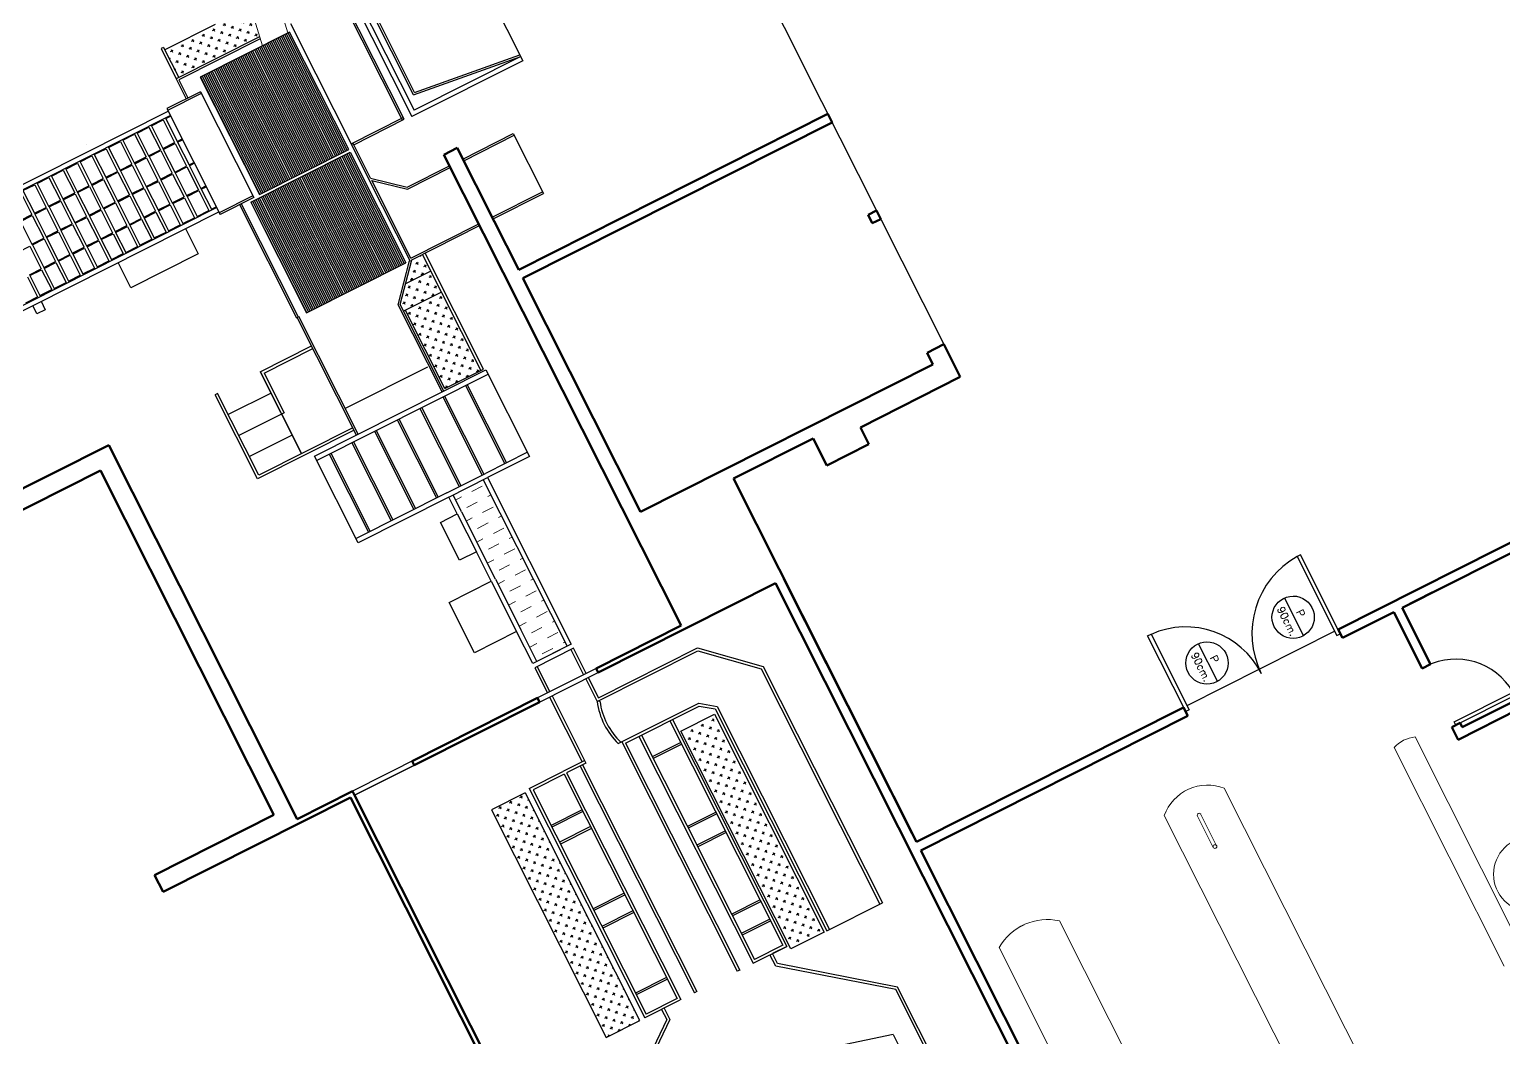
# Model space of a CAD drawing. Header units: inches. Extents: x 725.5 to 800.4, y -655.3 to -591.9.
# Drawn here: x 759.705 to 762.793, y -631.39 to -629.278 of the extents above; entities that cross this region are included whole.
import ezdxf

# ---------------------------------------------------------------- set-up
doc = ezdxf.new("R2010")
doc.units = ezdxf.units.IN
doc.header["$MEASUREMENT"] = 0
doc.linetypes.add('CONTINUA', pattern=[0])
for name, color, linetype in [('023_MUROS_2', 7, 'Continuous'), ('A_TEXTOLOCAL', 3, 'Continuous'), ('cimentacion', 2, 'Continuous')]:
    doc.layers.add(name, color=color, linetype=linetype)
doc.layers.add('ACHUTECH', color=24, linetype='Continuous', lineweight=18)
doc.layers.add('muros', color=5, linetype='Continuous', lineweight=70)
doc.styles.add('ROMANS', font='romans')
doc.styles.get("Standard").update_dxf_attribs({"font": 'isocp2.shx'})
pattern_1 = [(296.73916, (399.903667, -369.707009), (0.01654568078, -0.00545941823), [0.00616, -0.01848]), (26.73916, (399.902302, -369.711145), (0.00545941823, 0.01654568078), [0.00616, -0.01848])]

msp = doc.modelspace()

# ---------------------------------------------------------------- hatches: boundary and pattern name
h = msp.add_hatch()
h.set_pattern_fill('CROSS', scale=0.04928, angle=-63.2608)
h.set_pattern_definition(pattern_1)
h.paths.add_polyline_path([(760.2213, -629.2037), (760.2406, -629.2668), (760.2789, -629.2476), (760.2496, -629.1895)])
h.paths.add_polyline_path([(760.1871, -629.2938), (760.1677, -629.2307), (759.9884, -629.3211), (760.0176, -629.3792)])
h = msp.add_hatch()
h.set_pattern_fill('CROSS', scale=0.04928, angle=-63.2608)
h.set_pattern_definition(pattern_1)
h.paths.add_polyline_path([(760.546, -629.7846), (760.5283, -629.7495), (760.5057, -629.7609), (760.4929, -629.8114)])
h = msp.add_hatch()
h.set_pattern_fill('CROSS', scale=0.04928, angle=-63.2608)
h.set_pattern_definition(pattern_1)
h.paths.add_polyline_path([(760.5682, -629.8286), (760.546, -629.7846), (760.4929, -629.8114), (760.4818, -629.8546), (760.4888, -629.8686)])
h = msp.add_hatch()
h.set_pattern_fill('CROSS', scale=0.04928, angle=-63.2608)
h.set_pattern_definition(pattern_1)
h.paths.add_polyline_path([(760.6507, -629.9923), (760.5682, -629.8286), (760.4925, -629.8668), (760.575, -630.0305)])
h = msp.add_hatch()
h.set_pattern_fill('CROSS', scale=0.04928, angle=-63.2608)
h.set_pattern_definition(pattern_1)
h.paths.add_polyline_path([(761.3702, -631.1692), (761.1402, -630.7127), (761.0698, -630.7482), (761.2998, -631.2047)])
h = msp.add_hatch()
h.set_pattern_fill('CROSS', scale=0.04928, angle=-63.2608)
h.set_pattern_definition(pattern_1)
h.paths.add_polyline_path([(760.9835, -631.3544), (760.7788, -630.9481), (760.7433, -630.8777), (760.6729, -630.9132), (760.9131, -631.3899)])
at = {"layer": 'ACHUTECH', "lineweight": 13, "ltscale": 500}
h = msp.add_hatch(dxfattribs=at)
h.set_pattern_fill('DASH', scale=0.19712, angle=-152.7049)
h.set_pattern_definition([(207.295071, (399.903667, -369.70701), (-0.0105972594, -0.0331957421), [0.02464, -0.02464])])
h.paths.add_polyline_path([(760.8313, -630.5703), (760.6557, -630.2217), (760.5924, -630.2536), (760.6101, -630.2889), (760.65, -630.3681), (760.681, -630.4297), (760.7343, -630.5353), (760.768, -630.6022)])

# ---------------------------------------------------------------- linework, layer by layer
at = {"color": 7}
for p, q in [((760.6111, -629.0904), (760.7388, -629.3439)), ((761.1932, -629.0892), (761.3174, -629.3357)), ((760.4863, -629.4683), (760.359, -629.2156)), ((760.4899, -629.4665), (760.3625, -629.2138)), ((760.3786, -629.2075), (760.5063, -629.461)), ((760.3919, -629.2118), (760.5107, -629.4477)), ((760.5098, -629.4151), (760.4176, -629.232)), ((760.5118, -629.4102), (760.4226, -629.2333)), ((760.094, -629.2679), (759.9884, -629.3211)), ((760.2499, -629.2838), (760.0628, -629.3781)), ((760.2464, -629.2856), (760.3704, -629.5317)), ((760.3739, -629.5299), (760.2499, -629.2838)), ((760.2518, -629.2656), (760.2677, -629.2973)), ((759.9857, -629.3158), (759.9804, -629.3185)), ((759.9857, -629.3158), (760.0176, -629.3792)), ((760.1871, -629.2938), (760.0124, -629.3818)), ((760.1882, -629.2976), (760.0177, -629.3836)), ((760.1865, -629.3157), (760.3105, -629.5618)), ((760.1901, -629.314), (760.314, -629.5601)), ((760.1936, -629.3122), (760.3176, -629.5583)), ((760.1971, -629.3104), (760.3211, -629.5565)), ((760.1971, -629.3104), (760.3211, -629.5565)), ((760.2006, -629.3086), (760.3246, -629.5547)), ((760.2041, -629.3069), (760.3281, -629.553)), ((760.2077, -629.3051), (760.3316, -629.5512)), ((760.2112, -629.3033), (760.3352, -629.5494)), ((760.2147, -629.3015), (760.3387, -629.5476)), ((760.2147, -629.3015), (760.3387, -629.5476)), ((760.2182, -629.2998), (760.3422, -629.5459)), ((760.2217, -629.298), (760.3457, -629.5441)), ((760.2253, -629.2962), (760.3493, -629.5423)), ((760.2288, -629.2944), (760.3528, -629.5405)), ((760.2323, -629.2927), (760.3563, -629.5388)), ((760.2323, -629.2927), (760.3563, -629.5388)), ((760.2358, -629.2909), (760.3598, -629.537)), ((760.2393, -629.2891), (760.3633, -629.5352)), ((760.2429, -629.2873), (760.3669, -629.5335)), ((760.3807, -629.5215), (760.2677, -629.2973)), ((759.9804, -629.3185), (760.0124, -629.3818)), ((760.1232, -629.3477), (760.2471, -629.5938)), ((760.1267, -629.3459), (760.2507, -629.592)), ((760.1302, -629.3441), (760.2542, -629.5902)), ((760.1337, -629.3423), (760.2577, -629.5884)), ((760.1372, -629.3406), (760.2612, -629.5867)), ((760.1408, -629.3388), (760.2648, -629.5849)), ((760.1443, -629.337), (760.2683, -629.5831)), ((760.1443, -629.337), (760.2683, -629.5831)), ((760.1478, -629.3352), (760.2718, -629.5813)), ((760.1513, -629.3335), (760.2753, -629.5796)), ((760.1548, -629.3317), (760.2788, -629.5778)), ((760.1584, -629.3299), (760.2824, -629.576)), ((760.1619, -629.3281), (760.2859, -629.5742)), ((760.1619, -629.3281), (760.2859, -629.5742)), ((760.1654, -629.3264), (760.2894, -629.5725)), ((760.1689, -629.3246), (760.2929, -629.5707)), ((760.1724, -629.3228), (760.2964, -629.5689)), ((760.176, -629.321), (760.3, -629.5672)), ((760.1795, -629.3193), (760.3035, -629.5654)), ((760.1795, -629.3193), (760.3035, -629.5654)), ((760.183, -629.3175), (760.307, -629.5636)), ((760.7388, -629.3439), (760.5063, -629.461)), ((760.5098, -629.4151), (760.7343, -629.3351)), ((760.7343, -629.3351), (760.5107, -629.4477)), ((760.5118, -629.4102), (760.7326, -629.3315)), ((761.3174, -629.3357), (761.3262, -629.3533)), ((760.0628, -629.3781), (760.1868, -629.6242)), ((760.0633, -629.3778), (760.1873, -629.6239)), ((760.0668, -629.376), (760.1908, -629.6221)), ((760.0703, -629.3743), (760.1943, -629.6204)), ((760.0739, -629.3725), (760.1979, -629.6186)), ((760.0774, -629.3707), (760.2014, -629.6168)), ((760.0774, -629.3707), (760.2014, -629.6168)), ((760.0809, -629.3689), (760.2049, -629.615)), ((760.0844, -629.3672), (760.2084, -629.6133)), ((760.0879, -629.3654), (760.2119, -629.6115)), ((760.0915, -629.3636), (760.2155, -629.6097)), ((760.095, -629.3618), (760.219, -629.608)), ((760.095, -629.3618), (760.219, -629.608)), ((760.0985, -629.3601), (760.2225, -629.6062)), ((760.102, -629.3583), (760.226, -629.6044)), ((760.1056, -629.3565), (760.2295, -629.6026)), ((760.1091, -629.3547), (760.2331, -629.6009)), ((760.1126, -629.353), (760.2366, -629.5991)), ((760.1126, -629.353), (760.2366, -629.5991)), ((760.1161, -629.3512), (760.2401, -629.5973)), ((760.1196, -629.3494), (760.2436, -629.5955)), ((761.3262, -629.3533), (761.4797, -629.6579)), ((760.063, -629.4088), (759.9926, -629.4442)), ((760.0124, -629.3818), (760.0334, -629.4237)), ((760.0177, -629.3836), (760.0369, -629.4219)), ((760.063, -629.4088), (760.1746, -629.6303)), ((760.0647, -629.4123), (759.9943, -629.4478)), ((758.6541, -630.1251), (759.9952, -629.4495)), ((758.6674, -630.1295), (759.9996, -629.4583)), ((759.9604, -629.4803), (759.985, -629.4678)), ((759.985, -629.4678), (760.009, -629.5154)), ((759.9903, -629.4652), (760.0005, -629.4601)), ((759.9903, -629.4652), (760.0143, -629.5127)), ((759.9926, -629.4442), (760.1042, -629.6658)), ((760.3789, -629.518), (760.4881, -629.463)), ((760.3842, -629.5198), (760.4899, -629.4665)), ((759.9005, -629.5104), (759.9252, -629.498)), ((759.9252, -629.498), (759.9491, -629.5455)), ((759.9305, -629.4953), (759.9551, -629.4829)), ((759.9305, -629.4953), (759.9544, -629.5429)), ((759.9551, -629.4829), (759.9791, -629.5305)), ((759.9604, -629.4803), (759.9843, -629.5278)), ((760.613, -629.5498), (760.7186, -629.4966)), ((760.6148, -629.5533), (760.7204, -629.5001)), ((760.7186, -629.4966), (760.7817, -629.6219)), ((759.8251, -629.5197), (759.8251, -629.5197)), ((759.8407, -629.5406), (759.8653, -629.5282)), ((759.8653, -629.5282), (759.8893, -629.5757)), ((759.8706, -629.5255), (759.8953, -629.5131)), ((759.8706, -629.5255), (759.8946, -629.573)), ((759.8953, -629.5131), (759.9192, -629.5606)), ((759.9005, -629.5104), (759.9245, -629.558)), ((759.9544, -629.5429), (759.9791, -629.5305)), ((759.9553, -629.5446), (759.98, -629.5322)), ((759.98, -629.5322), (760.0039, -629.5797)), ((759.9843, -629.5278), (760.009, -629.5154)), ((759.9852, -629.5296), (760.0099, -629.5171)), ((759.9852, -629.5296), (760.0092, -629.5771)), ((760.0099, -629.5171), (760.0338, -629.5647)), ((760.0143, -629.5127), (760.0245, -629.5076)), ((760.0152, -629.5145), (760.0254, -629.5093)), ((760.0152, -629.5145), (760.0391, -629.562)), ((760.1868, -629.6242), (760.3739, -629.5299)), ((760.4162, -629.5919), (760.3807, -629.5215)), ((760.3842, -629.5198), (760.3825, -629.5162)), ((760.4197, -629.5902), (760.3842, -629.5198)), ((759.7808, -629.5707), (759.8055, -629.5583)), ((759.8055, -629.5583), (759.8294, -629.6058)), ((759.8108, -629.5557), (759.8354, -629.5432)), ((759.8108, -629.5557), (759.8347, -629.6032)), ((759.8354, -629.5432), (759.8594, -629.5908)), ((759.8407, -629.5406), (759.8646, -629.5881)), ((759.8946, -629.573), (759.9192, -629.5606)), ((759.8955, -629.5748), (759.9201, -629.5624)), ((759.9201, -629.5624), (759.944, -629.6099)), ((759.9245, -629.558), (759.9491, -629.5455)), ((759.9254, -629.5597), (759.95, -629.5473)), ((759.9254, -629.5597), (759.9493, -629.6072)), ((759.95, -629.5473), (759.974, -629.5948)), ((759.9553, -629.5446), (759.9793, -629.5922)), ((760.0391, -629.562), (760.0493, -629.5569)), ((760.04, -629.5638), (760.0502, -629.5586)), ((760.04, -629.5638), (760.0639, -629.6113)), ((760.1684, -629.64), (760.3766, -629.5352)), ((760.3202, -629.5636), (760.4371, -629.7955)), ((760.3237, -629.5618), (760.4406, -629.7937)), ((760.3237, -629.5618), (760.4406, -629.7937)), ((760.3273, -629.56), (760.4441, -629.792)), ((760.3308, -629.5582), (760.4476, -629.7902)), ((760.3343, -629.5565), (760.4512, -629.7884)), ((760.3378, -629.5547), (760.4547, -629.7866)), ((760.3413, -629.5529), (760.4582, -629.7849)), ((760.3413, -629.5529), (760.4582, -629.7849)), ((760.3449, -629.5511), (760.4617, -629.7831)), ((760.3484, -629.5494), (760.4652, -629.7813)), ((760.3519, -629.5476), (760.4688, -629.7796)), ((760.3554, -629.5458), (760.4723, -629.7778)), ((760.359, -629.5441), (760.4758, -629.776)), ((760.359, -629.5441), (760.4758, -629.776)), ((760.3625, -629.5423), (760.4793, -629.7742)), ((760.366, -629.5405), (760.4829, -629.7725)), ((760.3695, -629.5387), (760.4864, -629.7707)), ((760.373, -629.537), (760.4899, -629.7689)), ((760.3766, -629.5352), (760.4934, -629.7671)), ((760.4964, -629.6086), (760.5848, -629.564)), ((759.721, -629.6009), (759.7456, -629.5885)), ((759.7456, -629.5885), (759.7696, -629.636)), ((759.7509, -629.5858), (759.7756, -629.5734)), ((759.7509, -629.5858), (759.7749, -629.6333)), ((759.7756, -629.5734), (759.7995, -629.6209)), ((759.7808, -629.5707), (759.8048, -629.6183)), ((759.8347, -629.6032), (759.8594, -629.5908)), ((759.8356, -629.6049), (759.8602, -629.5925)), ((759.8602, -629.5925), (759.8842, -629.6401)), ((759.8646, -629.5881), (759.8893, -629.5757)), ((759.8655, -629.5899), (759.8902, -629.5774)), ((759.8655, -629.5899), (759.8895, -629.6374)), ((759.8902, -629.5774), (759.9141, -629.625)), ((759.8955, -629.5748), (759.9194, -629.6223)), ((759.9493, -629.6072), (759.974, -629.5948)), ((759.9793, -629.5922), (760.0039, -629.5797)), ((759.9801, -629.5939), (760.0048, -629.5815)), ((759.9801, -629.5939), (760.0041, -629.6415)), ((760.0048, -629.5815), (760.0287, -629.629)), ((760.0092, -629.5771), (760.0338, -629.5647)), ((760.0101, -629.5788), (760.0347, -629.5664)), ((760.0101, -629.5788), (760.034, -629.6264)), ((760.0347, -629.5664), (760.0587, -629.614)), ((760.2604, -629.5937), (760.3772, -629.8257)), ((760.2639, -629.5919), (760.3807, -629.8239)), ((760.2674, -629.5902), (760.3843, -629.8221)), ((760.2709, -629.5884), (760.3878, -629.8204)), ((760.2709, -629.5884), (760.3878, -629.8204)), ((760.2745, -629.5866), (760.3913, -629.8186)), ((760.278, -629.5849), (760.3948, -629.8168)), ((760.2815, -629.5831), (760.3984, -629.815)), ((760.285, -629.5813), (760.4019, -629.8133)), ((760.2885, -629.5795), (760.4054, -629.8115)), ((760.2885, -629.5795), (760.4054, -629.8115)), ((760.2921, -629.5778), (760.4089, -629.8097)), ((760.2956, -629.576), (760.4124, -629.8079)), ((760.2991, -629.5742), (760.416, -629.8062)), ((760.3026, -629.5724), (760.4195, -629.8044)), ((760.3061, -629.5707), (760.423, -629.8026)), ((760.3061, -629.5707), (760.423, -629.8026)), ((760.3097, -629.5689), (760.4265, -629.8008)), ((760.3132, -629.5671), (760.43, -629.7991)), ((760.3167, -629.5653), (760.4336, -629.7973)), ((760.5022, -629.7627), (760.4162, -629.5919)), ((760.4197, -629.5902), (760.4964, -629.6086)), ((760.504, -629.7574), (760.422, -629.5948)), ((760.422, -629.5948), (760.4969, -629.6127)), ((760.4969, -629.6127), (760.5866, -629.5675)), ((759.6858, -629.6186), (759.7097, -629.6662)), ((759.6911, -629.616), (759.7157, -629.6035)), ((759.6911, -629.616), (759.715, -629.6635)), ((759.7157, -629.6035), (759.7396, -629.6511)), ((759.721, -629.6009), (759.7449, -629.6484)), ((759.7749, -629.6333), (759.7995, -629.6209)), ((759.7757, -629.6351), (759.8004, -629.6227)), ((759.8004, -629.6227), (759.8243, -629.6702)), ((759.8048, -629.6183), (759.8294, -629.6058)), ((759.8057, -629.62), (759.8303, -629.6076)), ((759.8057, -629.62), (759.8296, -629.6676)), ((759.8303, -629.6076), (759.8543, -629.6551)), ((759.8356, -629.6049), (759.8595, -629.6525)), ((759.8895, -629.6374), (759.9141, -629.625)), ((759.9194, -629.6223), (759.944, -629.6099)), ((759.9203, -629.6241), (759.9449, -629.6117)), ((759.9203, -629.6241), (759.9442, -629.6716)), ((759.9449, -629.6117), (759.9689, -629.6592)), ((759.9502, -629.609), (759.9749, -629.5966)), ((759.9502, -629.609), (759.9742, -629.6565)), ((759.9749, -629.5966), (759.9988, -629.6441)), ((760.034, -629.6264), (760.0587, -629.614)), ((760.0349, -629.6281), (760.0595, -629.6157)), ((760.0595, -629.6157), (760.0806, -629.6576)), ((760.0639, -629.6113), (760.0741, -629.6062)), ((760.0648, -629.6131), (760.075, -629.6079)), ((760.0648, -629.6131), (760.0859, -629.6549)), ((760.197, -629.6256), (760.3139, -629.8576)), ((760.2005, -629.6239), (760.3174, -629.8558)), ((760.2005, -629.6239), (760.3174, -629.8558)), ((760.204, -629.6221), (760.3209, -629.8541)), ((760.2076, -629.6203), (760.3244, -629.8523)), ((760.2111, -629.6186), (760.3279, -629.8505)), ((760.2146, -629.6168), (760.3315, -629.8487)), ((760.2181, -629.615), (760.335, -629.847)), ((760.2181, -629.615), (760.335, -629.847)), ((760.2216, -629.6132), (760.3385, -629.8452)), ((760.2252, -629.6115), (760.342, -629.8434)), ((760.2287, -629.6097), (760.3455, -629.8416)), ((760.2322, -629.6079), (760.3491, -629.8399)), ((760.2357, -629.6061), (760.3526, -629.8381)), ((760.2357, -629.6061), (760.3526, -629.8381)), ((760.2392, -629.6044), (760.3561, -629.8363)), ((760.2428, -629.6026), (760.3596, -629.8345)), ((760.2463, -629.6008), (760.3631, -629.8328)), ((760.2498, -629.599), (760.3667, -629.831)), ((760.2533, -629.5973), (760.3702, -629.8292)), ((760.2533, -629.5973), (760.3702, -629.8292)), ((760.2568, -629.5955), (760.3737, -629.8274)), ((760.6743, -629.6716), (760.78, -629.6184)), ((760.6761, -629.6751), (760.7817, -629.6219)), ((758.7647, -630.3227), (760.097, -629.6515)), ((759.715, -629.6635), (759.7396, -629.6511)), ((759.7159, -629.6653), (759.7405, -629.6528)), ((759.7405, -629.6528), (759.7645, -629.7004)), ((759.7449, -629.6484), (759.7696, -629.636)), ((759.7458, -629.6502), (759.7705, -629.6378)), ((759.7458, -629.6502), (759.7698, -629.6977)), ((759.7705, -629.6378), (759.7944, -629.6853)), ((759.7757, -629.6351), (759.7997, -629.6826)), ((759.8296, -629.6676), (759.8543, -629.6551)), ((759.8595, -629.6525), (759.8842, -629.6401)), ((759.8604, -629.6542), (759.8851, -629.6418)), ((759.8604, -629.6542), (759.8844, -629.7018)), ((759.8851, -629.6418), (759.909, -629.6893)), ((759.8904, -629.6392), (759.915, -629.6267)), ((759.8904, -629.6392), (759.9143, -629.6867)), ((759.915, -629.6267), (759.939, -629.6743)), ((759.9742, -629.6565), (759.9988, -629.6441)), ((759.975, -629.6583), (759.9997, -629.6459)), ((759.9997, -629.6459), (760.0208, -629.6877)), ((760.0041, -629.6415), (760.0287, -629.629)), ((760.005, -629.6432), (760.0296, -629.6308)), ((760.005, -629.6432), (760.0261, -629.6851)), ((760.0296, -629.6308), (760.0507, -629.6727)), ((760.0349, -629.6281), (760.056, -629.67)), ((760.0859, -629.6549), (760.0961, -629.6498)), ((760.1728, -629.6268), (760.1024, -629.6623)), ((760.1746, -629.6303), (760.1042, -629.6658)), ((760.145, -629.6452), (760.2646, -629.8824)), ((760.1486, -629.6434), (760.2681, -629.8807)), ((760.1684, -629.64), (760.2853, -629.872)), ((760.1688, -629.6398), (760.2857, -629.8718)), ((760.1724, -629.6381), (760.2892, -629.87)), ((760.1759, -629.6363), (760.2927, -629.8682)), ((760.1794, -629.6345), (760.2963, -629.8665)), ((760.1829, -629.6327), (760.2998, -629.8647)), ((760.1829, -629.6327), (760.2998, -629.8647)), ((760.1864, -629.631), (760.3033, -629.8629)), ((760.19, -629.6292), (760.3068, -629.8611)), ((760.1935, -629.6274), (760.3103, -629.8594)), ((758.7604, -630.336), (760.1014, -629.6603)), ((759.6851, -629.6786), (759.7097, -629.6662)), ((759.686, -629.6803), (759.7106, -629.6679)), ((759.686, -629.6803), (759.7099, -629.7279)), ((759.7106, -629.6679), (759.7346, -629.7154)), ((759.7159, -629.6653), (759.7398, -629.7128)), ((759.7698, -629.6977), (759.7944, -629.6853)), ((759.7707, -629.6995), (759.7953, -629.6871)), ((759.7953, -629.6871), (759.8192, -629.7346)), ((759.7997, -629.6826), (759.8243, -629.6702)), ((759.8006, -629.6844), (759.8252, -629.672)), ((759.8006, -629.6844), (759.8245, -629.7319)), ((759.8252, -629.672), (759.8492, -629.7195)), ((759.8305, -629.6693), (759.8551, -629.6569)), ((759.8305, -629.6693), (759.8545, -629.7168)), ((759.8551, -629.6569), (759.8791, -629.7044)), ((759.9143, -629.6867), (759.939, -629.6743)), ((759.9152, -629.6884), (759.9398, -629.676)), ((759.9398, -629.676), (759.9609, -629.7179)), ((759.9442, -629.6716), (759.9689, -629.6592)), ((759.9451, -629.6734), (759.9698, -629.661)), ((759.9451, -629.6734), (759.9662, -629.7152)), ((759.9698, -629.661), (759.9909, -629.7028)), ((759.975, -629.6583), (759.9961, -629.7002)), ((760.0261, -629.6851), (760.0507, -629.6727)), ((760.056, -629.67), (760.0806, -629.6576)), ((760.504, -629.7574), (760.6462, -629.6858)), ((761.4885, -629.6755), (761.6207, -629.9378)), ((759.7099, -629.7279), (759.7346, -629.7154)), ((759.7108, -629.7296), (759.7354, -629.7172)), ((759.7354, -629.7172), (759.7594, -629.7647)), ((759.7398, -629.7128), (759.7645, -629.7004)), ((759.7407, -629.7145), (759.7654, -629.7021)), ((759.7407, -629.7145), (759.7647, -629.7621)), ((759.7654, -629.7021), (759.7893, -629.7497)), ((759.7707, -629.6995), (759.7946, -629.747)), ((759.8545, -629.7168), (759.8791, -629.7044)), ((759.8553, -629.7186), (759.88, -629.7062)), ((759.88, -629.7062), (759.9011, -629.748)), ((759.8844, -629.7018), (759.909, -629.6893)), ((759.8853, -629.7035), (759.9099, -629.6911)), ((759.8853, -629.7035), (759.9064, -629.7454)), ((759.9099, -629.6911), (759.931, -629.733)), ((759.9152, -629.6884), (759.9363, -629.7303)), ((759.9363, -629.7303), (759.9609, -629.7179)), ((759.9662, -629.7152), (759.9909, -629.7028)), ((759.9961, -629.7002), (760.0208, -629.6877)), ((760.0314, -629.6956), (760.058, -629.7484)), ((760.5057, -629.7609), (760.6479, -629.6893)), ((759.6809, -629.7447), (759.7055, -629.7323)), ((759.7055, -629.7323), (759.7295, -629.7798)), ((759.7108, -629.7296), (759.7347, -629.7772)), ((759.7946, -629.747), (759.8192, -629.7346)), ((759.7955, -629.7488), (759.8201, -629.7363)), ((759.7955, -629.7488), (759.8166, -629.7906)), ((759.8201, -629.7363), (759.8412, -629.7782)), ((759.8245, -629.7319), (759.8492, -629.7195)), ((759.8254, -629.7337), (759.8501, -629.7213)), ((759.8254, -629.7337), (759.8465, -629.7755)), ((759.8501, -629.7213), (759.8711, -629.7631)), ((759.8553, -629.7186), (759.8764, -629.7605)), ((759.8764, -629.7605), (759.9011, -629.748)), ((759.9064, -629.7454), (759.931, -629.733)), ((760.058, -629.7484), (759.9172, -629.8194)), ((760.6559, -629.9897), (760.5336, -629.7469)), ((759.7048, -629.7922), (759.7295, -629.7798)), ((759.7347, -629.7772), (759.7594, -629.7647)), ((759.7356, -629.7789), (759.7603, -629.7665)), ((759.7356, -629.7789), (759.7567, -629.8208)), ((759.7603, -629.7665), (759.7814, -629.8084)), ((759.7647, -629.7621), (759.7893, -629.7497)), ((759.7656, -629.7638), (759.7902, -629.7514)), ((759.7656, -629.7638), (759.7866, -629.8057)), ((759.7902, -629.7514), (759.8113, -629.7933)), ((759.8166, -629.7906), (759.8412, -629.7782)), ((759.8465, -629.7755), (759.8711, -629.7631)), ((759.9172, -629.8194), (759.8905, -629.7666)), ((760.2853, -629.872), (760.4934, -629.7671)), ((760.4776, -629.8551), (760.5011, -629.7633)), ((760.4818, -629.8546), (760.5057, -629.7609)), ((760.5011, -629.7633), (760.5022, -629.7627)), ((760.6507, -629.9923), (760.5283, -629.7495)), ((759.7004, -629.7967), (759.7215, -629.8385)), ((759.7057, -629.794), (759.7303, -629.7816)), ((759.7057, -629.794), (759.7268, -629.8358)), ((759.7303, -629.7816), (759.7514, -629.8234)), ((759.7567, -629.8208), (759.7814, -629.8084)), ((759.7866, -629.8057), (759.8113, -629.7933)), ((760.546, -629.7846), (760.4929, -629.8114)), ((759.6969, -629.8509), (759.7215, -629.8385)), ((759.7268, -629.8358), (759.7514, -629.8234)), ((760.5682, -629.8286), (760.4888, -629.8686)), ((759.7203, -629.8743), (759.7115, -629.8567)), ((759.738, -629.8654), (759.7203, -629.8743)), ((759.7291, -629.8478), (759.738, -629.8654)), ((759.7291, -629.8478), (759.738, -629.8654)), ((760.5697, -630.0377), (760.4776, -629.8551)), ((760.5732, -630.036), (760.4818, -629.8546)), ((760.575, -630.0305), (760.4925, -629.8668)), ((760.2646, -629.8824), (760.2695, -629.88)), ((760.3901, -630.1282), (760.2659, -629.8817)), ((760.3936, -630.1264), (760.2695, -629.88)), ((760.1885, -629.9955), (760.296, -629.9414)), ((760.1964, -629.9982), (760.2986, -629.9466)), ((760.2747, -630.1667), (760.1887, -629.996)), ((760.1887, -629.996), (760.2747, -630.1667)), ((760.3021, -630.1725), (760.6612, -629.9916)), ((760.5389, -629.9855), (760.3664, -630.0724)), ((760.575, -630.0305), (760.6559, -629.9897)), ((760.6612, -629.9916), (760.7526, -630.1729)), ((760.1964, -629.9982), (760.2383, -630.0813)), ((760.3065, -630.1813), (760.6656, -630.0004)), ((760.6181, -630.0244), (760.7006, -630.1881)), ((760.6216, -630.0226), (760.7041, -630.1863)), ((760.099, -630.0411), (760.0937, -630.0438)), ((760.1824, -630.2198), (760.0937, -630.0438)), ((760.1851, -630.2119), (760.099, -630.0411)), ((760.2109, -630.04), (760.1212, -630.0851)), ((760.5706, -630.0483), (760.6531, -630.212)), ((760.5741, -630.0465), (760.6566, -630.2103)), ((760.233, -630.084), (760.1434, -630.1292)), ((760.2383, -630.0813), (760.233, -630.084)), ((760.523, -630.0723), (760.6055, -630.236)), ((760.5266, -630.0705), (760.609, -630.2342)), ((760.3849, -630.1178), (760.1824, -630.2198)), ((760.3822, -630.1126), (760.1851, -630.2119)), ((760.2747, -630.1667), (760.2446, -630.107)), ((760.4315, -630.1184), (760.514, -630.2821)), ((760.4755, -630.0962), (760.558, -630.2599)), ((760.479, -630.0944), (760.5615, -630.2582)), ((760.2552, -630.128), (760.1655, -630.1732)), ((760.3804, -630.1441), (760.4629, -630.3078)), ((760.384, -630.1423), (760.4665, -630.306)), ((760.428, -630.1202), (760.5105, -630.2839)), ((760.3934, -630.3539), (760.3021, -630.1725)), ((760.3329, -630.168), (760.4154, -630.3318)), ((760.3364, -630.1663), (760.4189, -630.33)), ((760.7481, -630.1641), (760.6601, -630.2085)), ((760.7526, -630.1729), (760.6645, -630.2173)), ((760.5791, -630.2493), (760.6601, -630.2085)), ((760.5836, -630.2581), (760.6645, -630.2173)), ((760.6557, -630.2217), (760.8313, -630.5703)), ((760.6645, -630.2173), (760.8401, -630.5658)), ((760.5791, -630.2493), (760.389, -630.3451)), ((760.5836, -630.2581), (760.3934, -630.3539)), ((760.6013, -630.2933), (760.5836, -630.2581)), ((760.6101, -630.2889), (760.5924, -630.2536)), ((760.5661, -630.311), (760.6013, -630.2933)), ((760.6013, -630.2933), (760.6412, -630.3725)), ((760.6101, -630.2889), (760.65, -630.3681)), ((760.606, -630.3902), (760.5661, -630.311)), ((760.6412, -630.3725), (760.606, -630.3902)), ((760.6722, -630.4341), (760.6412, -630.3725)), ((760.681, -630.4297), (760.65, -630.3681)), ((760.5842, -630.4785), (760.6722, -630.4341)), ((760.6722, -630.4341), (760.7255, -630.5397)), ((760.681, -630.4297), (760.7343, -630.5353)), ((760.6374, -630.5841), (760.5842, -630.4785)), ((762.3745, -630.5481), (762.3347, -630.4692)), ((760.7255, -630.5397), (760.6374, -630.5841)), ((760.7592, -630.6066), (760.7255, -630.5397)), ((760.768, -630.6022), (760.7343, -630.5353)), ((762.4401, -630.5389), (762.1302, -630.695)), ((760.8401, -630.5658), (760.7592, -630.6066)), ((760.8446, -630.5746), (760.7636, -630.6154)), ((760.8401, -630.5658), (760.7958, -630.5882)), ((760.8393, -630.5773), (760.8659, -630.6301)), ((760.8712, -630.6275), (760.8446, -630.5746)), ((760.8943, -630.6865), (761.1055, -630.58)), ((760.8969, -630.6785), (761.1049, -630.5737)), ((761.1049, -630.5737), (761.2424, -630.6127)), ((761.1055, -630.58), (761.2383, -630.6176)), ((762.1939, -630.644), (762.1541, -630.5651)), ((760.7955, -630.6656), (760.7689, -630.6128)), ((761.2424, -630.6127), (761.4919, -631.1079)), ((760.7636, -630.6154), (760.7902, -630.6683)), ((760.8923, -630.6168), (760.7691, -630.6789)), ((760.7735, -630.6877), (760.8967, -630.6256)), ((760.8703, -630.6389), (760.8943, -630.6865)), ((760.8756, -630.6363), (760.8969, -630.6785)), ((761.2383, -630.6176), (761.4866, -631.1106)), ((760.7999, -630.6744), (760.8709, -630.8152)), ((760.7946, -630.6771), (760.8629, -630.8126)), ((760.9509, -630.7683), (761.1072, -630.6895)), ((760.9536, -630.7735), (761.1081, -630.6957)), ((761.1072, -630.6895), (761.1455, -630.6964)), ((761.1081, -630.6957), (761.1416, -630.7017)), ((761.1416, -630.7017), (761.3757, -631.1664)), ((761.1455, -630.6964), (761.381, -631.1638)), ((761.0469, -630.7265), (761.2837, -631.1966)), ((761.0522, -630.7239), (761.2917, -631.1992)), ((761.0698, -630.7482), (761.1402, -630.7127)), ((761.1402, -630.7127), (761.3702, -631.1692)), ((760.9386, -630.7745), (760.9509, -630.7683)), ((760.9818, -630.7594), (761.2212, -631.2347)), ((760.9871, -630.7567), (761.2239, -631.2267)), ((761.2998, -631.2047), (761.0698, -630.7482)), ((760.9457, -630.7709), (761.1878, -631.2515)), ((760.9536, -630.7735), (761.1931, -631.2489)), ((761.0698, -630.7719), (761.0099, -630.8021)), ((761.0715, -630.7754), (761.0117, -630.8056)), ((760.5226, -630.8031), (760.3818, -630.874)), ((760.3862, -630.8828), (760.5271, -630.8119)), ((760.3862, -630.8828), (760.5271, -630.8119)), ((760.5271, -630.8119), (760.3862, -630.8828)), ((760.3862, -630.8828), (760.5271, -630.8119)), ((760.8682, -630.81), (760.8224, -630.833)), ((760.8709, -630.8152), (760.8304, -630.8356)), ((760.8585, -630.8214), (761.098, -631.2968)), ((760.8638, -630.8188), (761.1033, -631.2941)), ((760.752, -630.8685), (760.8224, -630.833)), ((760.8251, -630.8383), (760.76, -630.8711)), ((760.8251, -630.8383), (761.0619, -631.3083)), ((760.8304, -630.8356), (761.0698, -631.3109)), ((760.7433, -630.8777), (760.6729, -630.9132)), ((760.7433, -630.8777), (760.7788, -630.9481)), ((760.752, -630.8685), (760.9941, -631.3491)), ((760.76, -630.8711), (760.9968, -631.3411)), ((760.6729, -630.9132), (760.9131, -631.3899)), ((760.8627, -630.913), (760.7976, -630.9458)), ((760.8645, -630.9165), (760.7994, -630.9493)), ((761.1434, -630.9181), (761.0835, -630.9482)), ((761.1452, -630.9216), (761.0853, -630.9518)), ((760.9835, -631.3544), (760.7788, -630.9481)), ((760.8806, -630.9484), (760.8154, -630.9812)), ((760.8824, -630.952), (760.8172, -630.9848)), ((761.1632, -630.9573), (761.1033, -630.9875)), ((761.1649, -630.9608), (761.1051, -630.991)), ((760.9509, -631.088), (760.8858, -631.1209)), ((760.9527, -631.0916), (760.8876, -631.1244)), ((761.236, -631.102), (761.1762, -631.1321)), ((761.2378, -631.1055), (761.178, -631.1356)), ((761.3757, -631.1664), (761.4919, -631.1079)), ((760.9694, -631.1247), (760.9042, -631.1575)), ((760.9711, -631.1282), (760.906, -631.161)), ((761.2562, -631.142), (761.1963, -631.1721)), ((761.258, -631.1455), (761.1981, -631.1756)), ((761.3702, -631.1692), (761.2998, -631.2047)), ((761.2212, -631.2347), (761.2917, -631.1992)), ((761.2837, -631.1966), (761.2239, -631.2267)), ((761.2917, -631.1992), (761.2617, -631.2143)), ((761.2684, -631.2406), (761.2564, -631.2169)), ((761.2724, -631.2354), (761.2617, -631.2143)), ((761.1931, -631.2489), (761.1878, -631.2515)), ((761.5199, -631.2898), (761.2684, -631.2406)), ((761.5239, -631.2846), (761.2724, -631.2354)), ((761.0397, -631.2643), (760.9746, -631.2971)), ((761.0415, -631.2678), (760.9763, -631.3006)), ((761.0619, -631.3083), (761.0415, -631.2678)), ((761.609, -631.4668), (761.5199, -631.2898)), ((761.617, -631.4694), (761.5239, -631.2846)), ((761.0646, -631.3136), (760.9941, -631.3491)), ((761.0619, -631.3083), (760.9968, -631.3411)), ((761.0698, -631.3109), (761.0646, -631.3136)), ((761.1033, -631.2941), (761.098, -631.2968)), ((760.9131, -631.3899), (760.9835, -631.3544)), ((761.04, -631.3525), (760.9298, -631.5838)), ((761.0466, -631.3524), (760.9364, -631.5838)), ((761.0294, -631.3313), (761.04, -631.3525)), ((761.0346, -631.3287), (761.0466, -631.3524)), ((761.5143, -631.3838), (761.2315, -631.4434)), ((761.5143, -631.3838), (761.5668, -631.4881))]:
    msp.add_line(p, q, dxfattribs=at)
for centre, radius, start, end in [((762.4515, -630.5442), 0.1853, 119.178, 206.7392), ((762.1276, -630.7074), 0.1774, 26.7392, 114.1918), ((762.6937, -630.7356), 0.138, 30.015, 116.7392), ((760.898, -630.6922), 0.00687, 72.1699, 123.1293), ((761.0436, -630.6664), 0.1507, 187.6496, 225.8287), ((761.0436, -630.6664), 0.1448, 187.6496, 226.6407)]:
    msp.add_arc(centre, radius, start, end, dxfattribs=at)
for centre in [(762.3527, -630.5097), (762.1721, -630.6056)]:
    msp.add_ellipse(centre, major_axis=(0.0421, -0.0139), ratio=1, start_param=5.502992481792901, end_param=11.78617778897248, dxfattribs=at)
at = {"layer": '023_MUROS_2', "color": 7, "lineweight": 50}
for p, q in [((760.7299, -629.7818), (761.3777, -629.4554)), ((761.3777, -629.4554), (761.3866, -629.473)), ((760.7387, -629.7994), (761.3866, -629.473)), ((760.5731, -629.5407), (760.6013, -629.5265)), ((760.6013, -629.5265), (760.6793, -629.6814)), ((761.0701, -630.5272), (760.5731, -629.5407)), ((760.6784, -629.6797), (760.7299, -629.7818)), ((761.4621, -629.6667), (761.4797, -629.6579)), ((761.4709, -629.6843), (761.4621, -629.6667)), ((761.4885, -629.6755), (761.4709, -629.6843)), ((761.4797, -629.6579), (761.4885, -629.6755)), ((760.7387, -629.7994), (760.9853, -630.2888)), ((761.5855, -629.9555), (761.6207, -629.9378)), ((761.5979, -629.9801), (761.5855, -629.9555)), ((761.6207, -629.9378), (761.6553, -630.0064)), ((760.9853, -630.2888), (761.5979, -629.9801)), ((761.6553, -630.0064), (761.4458, -630.112)), ((761.4458, -630.112), (761.4635, -630.1472)), ((759.8709, -630.1492), (757.9081, -631.1381)), ((760.2656, -630.9326), (759.8709, -630.1492)), ((761.3471, -630.1352), (761.1799, -630.2194)), ((761.3755, -630.1915), (761.3471, -630.1352)), ((761.4635, -630.1472), (761.3755, -630.1915)), ((758.6493, -630.8088), (759.8535, -630.2021)), ((759.8535, -630.2021), (760.2171, -630.9239)), ((761.1799, -630.2194), (761.5634, -630.9806)), ((762.4471, -630.5354), (762.9242, -630.295)), ((762.9154, -630.3215), (762.581, -630.49)), ((761.2682, -630.4385), (760.8967, -630.6256)), ((763.0659, -634.0068), (761.2682, -630.4385)), ((761.5545, -630.963), (761.2858, -630.4296)), ((762.581, -630.49), (762.6404, -630.608)), ((762.5634, -630.4989), (762.456, -630.553)), ((762.6228, -630.6168), (762.5634, -630.4989)), ((760.8923, -630.6168), (761.0701, -630.5272)), ((762.456, -630.553), (762.4471, -630.5354)), ((762.6404, -630.608), (762.6228, -630.6168)), ((760.8967, -630.6256), (760.8923, -630.6168)), ((760.5068, -630.811), (760.7691, -630.6789)), ((760.7735, -630.6877), (760.5112, -630.8199)), ((760.7735, -630.6877), (760.7691, -630.6789)), ((761.5634, -630.9806), (762.1232, -630.6986)), ((762.1232, -630.6986), (762.1321, -630.7162)), ((762.8249, -630.7026), (762.6982, -630.7665)), ((762.8337, -630.6762), (762.7069, -630.74)), ((762.1321, -630.7162), (761.5723, -630.9982)), ((762.7025, -630.7312), (762.6849, -630.7401)), ((762.7069, -630.74), (762.7025, -630.7312)), ((762.6982, -630.7665), (762.6849, -630.7401)), ((760.5112, -630.8199), (760.5068, -630.811)), ((759.9848, -631.085), (760.3774, -630.8873)), ((760.3818, -630.874), (760.2656, -630.9326)), ((761.0914, -632.3044), (760.3774, -630.8873)), ((760.3818, -630.874), (760.3862, -630.8828)), ((761.1002, -632.3), (760.3862, -630.8828)), ((760.2171, -630.9239), (759.9671, -631.0498)), ((761.5723, -630.9982), (763.0569, -633.9452)), ((759.9671, -631.0498), (759.9848, -631.085))]:
    msp.add_line(p, q, dxfattribs=at)
at = {"layer": 'A_TEXTOLOCAL', "color": 7, "lineweight": 30}
for p, q in [((762.3682, -630.3787), (762.3611, -630.3823)), ((762.3611, -630.3823), (762.4445, -630.5477)), ((762.4515, -630.5442), (762.3682, -630.3787)), ((762.0478, -630.549), (762.0549, -630.5454)), ((762.1276, -630.7074), (762.0478, -630.549)), ((762.0549, -630.5454), (762.1347, -630.7038)), ((762.4445, -630.5477), (762.4515, -630.5442)), ((762.6901, -630.7286), (762.8134, -630.6665)), ((762.8169, -630.6736), (762.6937, -630.7356)), ((762.1347, -630.7038), (762.1276, -630.7074)), ((762.6937, -630.7356), (762.6901, -630.7286))]:
    msp.add_line(p, q, dxfattribs=at)
at = {"layer": 'ACHUTECH', "color": 7, "linetype": 'CONTINUA', "lineweight": 13, "ltscale": 500}
for p, q in [((760.0051, -628.498), (760.2464, -629.2856)), ((759.9515, -628.525), (760.1928, -629.3126)), ((762.6083, -630.7605), (762.8167, -631.1742)), ((762.7948, -631.2404), (762.5642, -630.7827)), ((762.1302, -630.8716), (762.1301, -630.8717)), ((762.2084, -630.8678), (762.6415, -631.7273)), ((762.1592, -630.9227), (762.1923, -630.9884)), ((762.0827, -630.925), (762.5207, -631.7942)), ((762.1522, -630.9262), (762.1853, -630.9919)), ((762.1557, -630.9244), (762.1557, -630.9244)), ((762.1557, -630.9244), (762.1557, -630.9244)), ((761.789, -631.1539), (761.7818, -631.1575)), ((762.1255, -631.667), (761.863, -631.1459)), ((761.7366, -631.2019), (761.9978, -631.7203))]:
    msp.add_line(p, q, dxfattribs=at)
for centre, radius in [((762.8513, -631.0483), 0.0787), ((762.1888, -630.9902), 0.00394)]:
    msp.add_circle(centre, radius, dxfattribs=at)
for centre, radius, start, end in [((762.6144, -630.8274), 0.0672, 95.2324, 138.246), ((762.1737, -630.9581), 0.0968, 68.975, 159.9628), ((762.1557, -630.9244), 0.00394, 26.7392, 206.7392), ((761.8378, -631.2597), 0.1166, 77.5366, 150.2217)]:
    msp.add_arc(centre, radius, start, end, dxfattribs=at)
at = {"layer": 'muros', "color": 56}
msp.add_line((762.581, -630.49), (762.6443, -630.4581), dxfattribs=at)

# ---------------------------------------------------------------- texts
at = {"color": 7, "lineweight": 30, "char_height": 0.016765, "width": 1.723511, "attachment_point": 3, "rotation": 296.7392}
for insert in [(762.3796, -630.5042), (762.199, -630.6001)]:
    msp.add_mtext('{\\Figes1003|c0;P }', dxfattribs=dict(at, insert=insert))
at = {"layer": 'cimentacion', "color": 7, "lineweight": 18, "ltscale": 0.3, "style": 'ROMANS', "width": 0.995455}
for p in [(762.3185, -630.4924), (762.1379, -630.5883)]:
    msp.add_text('90cm.', height=0.01561, rotation=296.7392, dxfattribs=at).set_placement(p)

doc.saveas('drawing.dxf')
